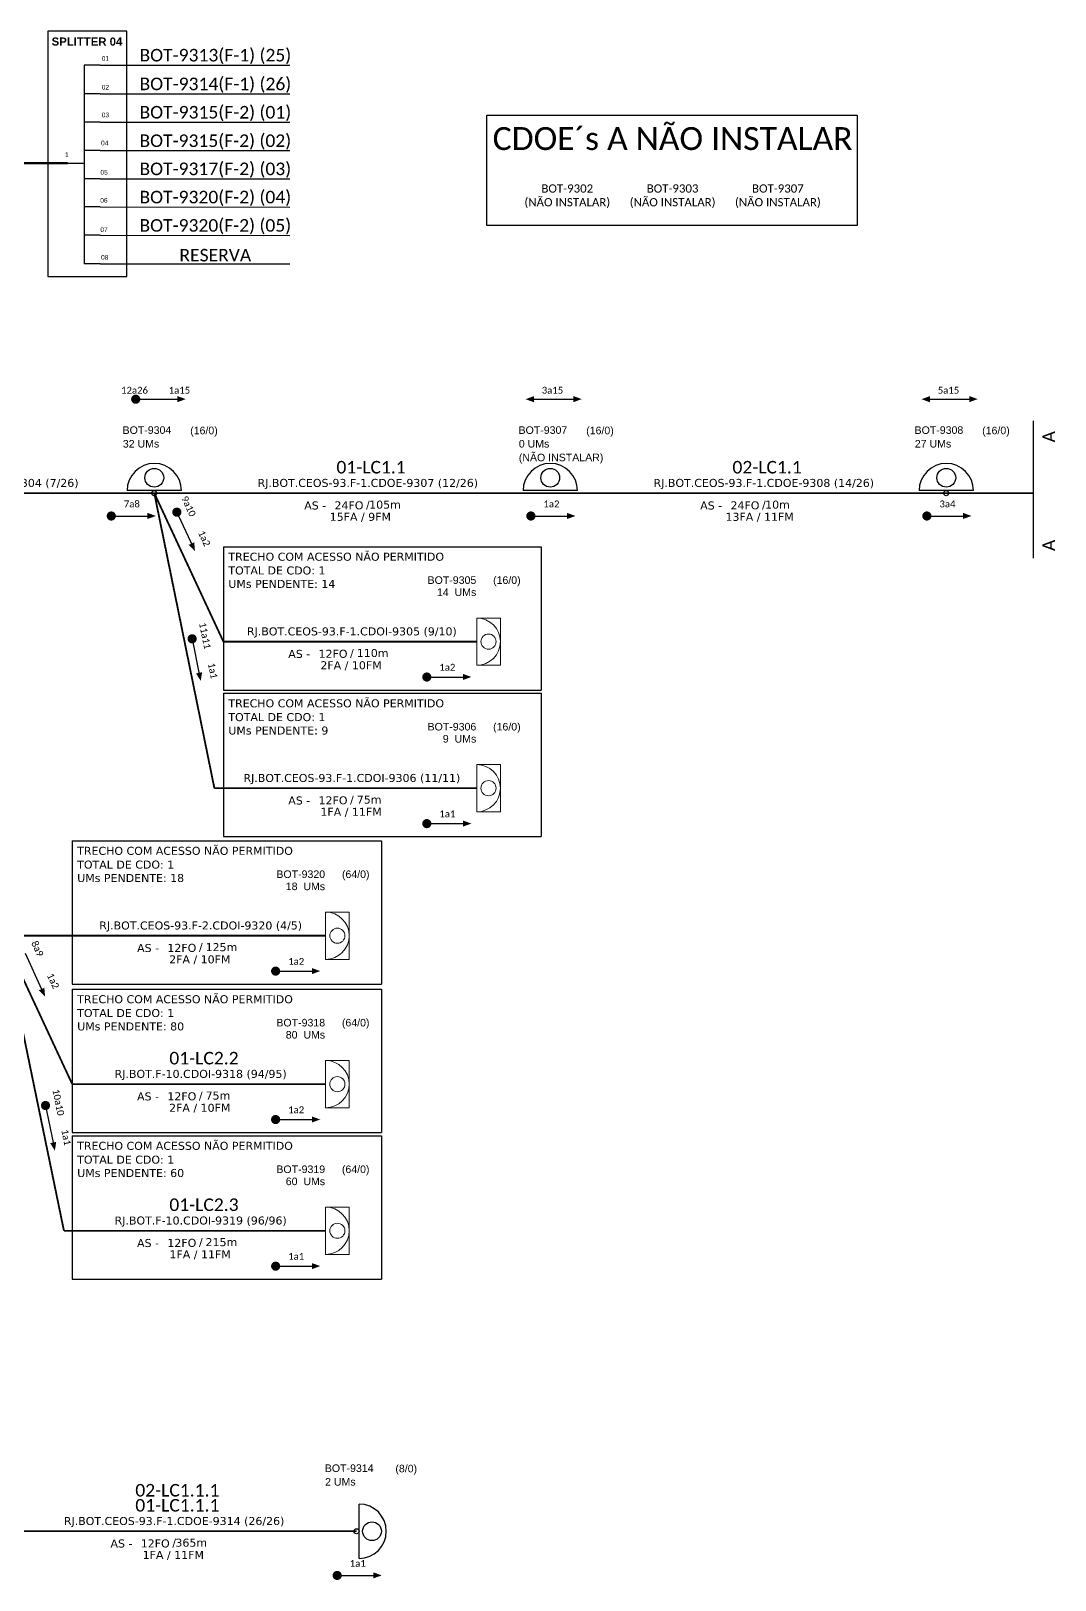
# Model space of a CAD drawing. Header units: millimetres. Extents: x 7019 to 7626, y -372 to 152.
# Drawn here: x 7401.9 to 7625.6, y -339.7 to -1.1 of the extents above; entities that cross this region are included whole.
import ezdxf
from ezdxf.enums import TextEntityAlignment as Align

# ---------------------------------------------------------------- set-up
doc = ezdxf.new("R2010")
doc.units = ezdxf.units.MM
for name, color, linetype, lineweight in [("20.0-LEGENDA DOS CDO'S", 1, 'Continuous', 0), ('20.1-CDO_INTERIOR', 1, 'Continuous', 0), ('20.2-CDO_POSTE', 1, 'Continuous', 5), ('40.1-ETIQUETAS', 1, 'Continuous', 20)]:
    doc.layers.add(name, color=color, linetype=linetype, lineweight=lineweight)
for name, color, linetype in [('CABO OPTICO EXISTENTE', 5, 'Continuous'), ('CAP a instalar', 1, 'Continuous'), ('CD de instalação futura', 8, 'Continuous'), ('label_cabos', 7, 'Continuous'), ('PROJETO_FTTH', 1, 'Continuous'), ('SETA', 7, 'Continuous')]:
    doc.layers.add(name, color=color, linetype=linetype)
doc.styles.add('ARIAL', font='arial.ttf')
doc.styles.add('siredit', font='verdana.ttf')
doc.linetypes.add('FENCELINE1', pattern='A,0.25,-0.1,[133,ltypeshp.shx,S=0.1,R=0,X=-0.1,Y=0],-0.1,1', length=1.45)

# ---------------------------------------------------------------- blocks, each defined once
blk = doc.blocks.new('ETIQUETA_RS5F')
at = {"layer": '40.1-ETIQUETAS', "color": 0, "style": 'siredit'}
blk.add_text('/', height=1.5, dxfattribs=at).set_placement((1.55, -1.95), align=Align.MIDDLE_RIGHT)
for tag, p in [('ETIQUETA_R_PRIMARIA', (1.18, 4.1)), ('ETIQUETA_R_SECUNDARIA', (1.18, 2.1)), ('F_ATIVAS/F_MORTAS', (1.11, -4.24))]:
    blk.add_attdef(tag, text='', height=1.5, dxfattribs=at).set_placement(p, align=Align.MIDDLE_CENTER)
for tag, p in [('TIPO_CABO', (-6.62, -2.12)), ('CAP_CABO', (0.37, -2.09))]:
    blk.add_attdef(tag, text='', height=1.5, dxfattribs=at).set_placement(p, align=Align.MIDDLE_RIGHT)
blk.add_attdef('METROS', text='', height=1.5, dxfattribs=at).set_placement((2.11, -1.95), align=Align.MIDDLE_LEFT)
for tag, p in [('FUSÃO_1', (0.82, -8.39)), ('FUSÃO_2', (0.82, -10.6)), ('FUSÃO_3', (0.82, -12.93)), ('FUSÃO_4', (0.82, -15.14)), ('FUSÃO_5', (0.82, -17.16))]:
    blk.add_attdef(tag, text='', height=1.5, dxfattribs=at).set_placement(p, align=Align.CENTER)
blk = doc.blocks.new('CDOE-TEXTO PADRÃO')
at = {"layer": "20.0-LEGENDA DOS CDO'S", "color": 0, "style": 'ARIAL'}
for tag, p in [('CDO_N', (0.49, 7.39)), ('CORDOALHA', (0.5, 4.33)), ('SAP', (0.51, 1.67)), ('SPLITER_1', (0.59, -0.91)), ('SPLITER_2', (0.6, -3.55)), ('(XX-XX_F)S', (0.54, -8.29)), ('(XX-XX_L)S', (0.55, -10.83)), ('UMS', (0.55, -13.15))]:
    blk.add_attdef(tag, p, '', height=1.7, rotation=0.118, dxfattribs=at)
blk.add_attdef('FIBRAS_UTILIZADAS', text='', height=1.7, rotation=0.118, dxfattribs=at).set_placement((19.77, 7.43), align=Align.CENTER)
blk = doc.blocks.new('CDOE POSTE_')
at = {"color": 1}
blk.add_line((12.92, -5.49), (-2.38, -5.49), dxfattribs=at)
for centre, radius in [((5.27, -1.86), 2.64), ((5.27, -6.2), 0.708)]:
    blk.add_circle(centre, radius, dxfattribs=at)
blk.add_arc((5.27, -5.49), 7.65, 0, 180, dxfattribs=at)
blk = doc.blocks.new('CDOI_INT')
at = {"layer": '20.1-CDO_INTERIOR', "color": 0, "lineweight": 18}
blk.add_lwpolyline([(4.25, -4.25), (4.25, 4.25), (0, 4.25), (0, -4.25)], close=True, dxfattribs=at)
blk.add_circle((2.12, 0), 1.36, dxfattribs=at)
blk.add_arc((0, 0), 4.25, 270, 90, dxfattribs=at)
at = {"layer": "20.0-LEGENDA DOS CDO'S", "color": 0, "style": 'ARIAL'}
for tag, p in [('CDO_N', (-0.08, 10.38)), ('SPLITER_1', (21.18, 10.38)), ('SURVEY', (-0.08, 8.2)), ('SPLITER_2', (21.19, 8.68)), ('SAP', (-0.08, 6.23)), ('1:XX', (5.94, -2.22)), ('UMS', (5.94, -4.24))]:
    blk.add_attdef(tag, p, '', height=1.36, dxfattribs=at)
blk.add_attdef('FIBRAS_UTILIZADAS', text='', height=1.36, dxfattribs=at).set_placement((15.34, 10.38), align=Align.CENTER)

msp = doc.modelspace()

# ---------------------------------------------------------------- linework, layer by layer
at = {"color": 7, "linetype": 'Continuous'}
for p, q in [((7413.51, -8.59), (7413.51, -52.02)), ((7417.03, -8.59), (7413.51, -8.59)), ((7417.03, -14.87), (7413.51, -14.87)), ((7417.03, -21.06), (7413.51, -21.06)), ((7409.86, -30.02), (7413.5, -30.02)), ((7417.03, -27.29), (7413.51, -27.29)), ((7417.03, -33.45), (7413.51, -33.45)), ((7417.03, -39.61), (7413.51, -39.61)), ((7417.03, -45.8), (7413.51, -45.8)), ((7417.03, -52.02), (7413.51, -52.02))]:
    msp.add_line(p, q, dxfattribs=at)
at = {"color": 10, "linetype": 'Continuous'}
for p, q in [((7417.03, -8.59), (7458.4, -8.6)), ((7417.03, -14.87), (7458.4, -14.89)), ((7417.03, -21.06), (7458.4, -21.08)), ((7417.03, -27.29), (7458.4, -27.3)), ((7417.03, -33.44), (7458.4, -33.45)), ((7417.03, -39.61), (7458.4, -39.63)), ((7417.03, -45.8), (7458.4, -45.82)), ((7417.03, -52.02), (7458.4, -52.03))]:
    msp.add_line(p, q, dxfattribs=at)
at = {"color": 1, "linetype": 'Continuous', "lineweight": 60}
msp.add_line((7409.86, -30.02), (7375.08, -30.13), dxfattribs=at)
at = {"color": 8}
msp.add_line((7521.28, -101.62), (7509.38, -101.62), dxfattribs=at)
at = {"color": 7}
msp.add_lwpolyline([(7405.54, -54.8), (7422.82, -54.8), (7422.82, -1.15), (7405.54, -1.15)], close=True, dxfattribs=at)
at = {"const_width": 1}
for points in [[(7424.26, -81.63, 1), (7425.26, -81.63, 1)], [(7418.93, -107.16, 1), (7419.93, -107.16, 1)], [(7433.53, -105.86, 1), (7433.95, -106.77, 1)], [(7510.6, -107.16, 1), (7511.6, -107.16, 1)], [(7597.11, -107.16, 1), (7598.11, -107.16, 1)], [(7436.99, -133.51, 1), (7437.19, -134.49, 1)], [(7487.86, -142.36, 1), (7488.86, -142.36, 1)], [(7487.86, -174.4, 1), (7488.86, -174.4, 1)], [(7454.83, -206.64, 1), (7455.83, -206.64, 1)], [(7404.96, -235.52, 1), (7405.16, -236.5, 1)], [(7454.83, -239.08, 1), (7455.83, -239.08, 1)], [(7454.83, -271.13, 1), (7455.83, -271.13, 1)], [(7468.27, -338.73, 1), (7469.27, -338.73, 1)]]:
    msp.add_lwpolyline(points, format="xyb", close=True, dxfattribs=at)
at = {"color": 7}
msp.add_lwpolyline([(7620.82, -86.34), (7620.82, -116.39)], dxfattribs=at)
at = {"color": 3}
for points in [[(7443.92, -113.87), (7513.34, -113.87), (7513.34, -145.2)], [(7443.92, -113.87), (7443.92, -145.2)], [(7443.92, -145.2), (7513.34, -145.2)], [(7443.92, -145.91), (7513.34, -145.91), (7513.34, -177.25)], [(7443.92, -145.91), (7443.92, -177.25)], [(7410.89, -178.15), (7410.89, -209.49)], [(7410.89, -178.15), (7478.49, -178.15), (7478.49, -209.49)], [(7443.92, -177.25), (7513.34, -177.25)], [(7410.89, -209.49), (7478.49, -209.49)], [(7410.89, -210.59), (7410.89, -241.93)], [(7410.89, -210.59), (7478.49, -210.59), (7478.49, -241.93)], [(7410.89, -241.93), (7478.49, -241.93)], [(7410.89, -242.64), (7410.89, -273.97)], [(7410.89, -242.64), (7478.49, -242.64), (7478.49, -273.97)], [(7410.89, -273.97), (7478.49, -273.97)]]:
    msp.add_lwpolyline(points, dxfattribs=at)
at = {"color": 8}
msp.add_arc((7515.33, -101.62), 5.95, 0, 180, dxfattribs=at)
at = {"layer": 'CAP a instalar', "linetype": 'FENCELINE1', "ltscale": 6, "const_width": 0.4}
for points in [[(7342.3, -102.17), (7428.82, -102.17)], [(7428.82, -102.17), (7515.33, -102.17)], [(7515.33, -102.17), (7601.85, -102.17)], [(7601.85, -102.17), (7620.82, -102.17)], [(7395.79, -198.9), (7410.89, -231.34)], [(7386.49, -329.07), (7473.01, -329.07)]]:
    msp.add_lwpolyline(points, dxfattribs=at)
at = {"layer": 'CAP a instalar', "color": 8, "linetype": 'FENCELINE1', "ltscale": 6, "const_width": 0.4}
for points in [[(7428.82, -102.17), (7443.92, -134.62)], [(7441.95, -166.66), (7428.82, -102.17)], [(7443.92, -134.62), (7499.26, -134.62)], [(7441.95, -166.66), (7499.26, -166.66)], [(7395.79, -198.9), (7466.23, -198.9)]]:
    msp.add_lwpolyline(points, dxfattribs=at)
at = {"layer": 'CAP a instalar', "color": 1, "linetype": 'FENCELINE1', "ltscale": 6, "const_width": 0.4}
for points in [[(7395.79, -198.9), (7409.08, -263.39)], [(7410.89, -231.34), (7466.23, -231.34)], [(7409.08, -263.39), (7466.23, -263.39)]]:
    msp.add_lwpolyline(points, dxfattribs=at)
at = {"layer": 'CD de instalação futura', "color": 8}
msp.add_circle((7515.33, -98.8), 2.05, dxfattribs=at)
at = {"layer": 'PROJETO_FTTH', "ltscale": 2}
msp.add_lwpolyline([(7501.44, -19.51), (7582.35, -19.51), (7582.35, -43.65), (7501.44, -43.65)], close=True, dxfattribs=at)
at = {"layer": 'SETA'}
for points in [[(7425.26, -81.63), (7433.85, -81.63)], [(7511.77, -81.63), (7520.37, -81.63)], [(7598.29, -81.63), (7606.88, -81.63)], [(7419.43, -107.16), (7428.02, -107.16)], [(7433.61, -106.02), (7437.22, -113.82)], [(7511.1, -107.16), (7519.69, -107.16)], [(7597.61, -107.16), (7606.21, -107.16)], [(7437.02, -133.68), (7438.73, -142.11)], [(7488.36, -142.36), (7496.95, -142.36)], [(7488.36, -174.4), (7496.95, -174.4)], [(7400.58, -202.75), (7404.19, -210.55)], [(7455.33, -206.64), (7463.93, -206.64)], [(7404.99, -235.69), (7406.73, -244.11)], [(7455.33, -239.08), (7463.93, -239.08)], [(7455.33, -271.13), (7463.93, -271.13)], [(7468.77, -338.73), (7477.37, -338.73)]]:
    msp.add_lwpolyline(points, dxfattribs=at)
for points in [[(7433.85, -80.94), (7435.69, -81.61), (7433.85, -82.28)], [(7511.77, -82.3), (7509.94, -81.63), (7511.77, -80.96)], [(7520.37, -80.94), (7522.2, -81.61), (7520.37, -82.28)], [(7598.29, -82.3), (7596.45, -81.63), (7598.29, -80.96)], [(7606.88, -80.94), (7608.72, -81.61), (7606.88, -82.28)], [(7427.33, -106.48), (7429.17, -107.15), (7427.33, -107.81)], [(7519, -106.48), (7520.84, -107.15), (7519, -107.81)], [(7605.52, -106.48), (7607.35, -107.15), (7605.52, -107.81)], [(7437.55, -112.91), (7437.71, -114.86), (7436.34, -113.47)], [(7439.26, -141.3), (7438.97, -143.22), (7437.95, -141.56)], [(7496.26, -141.68), (7498.1, -142.34), (7496.26, -143.01)], [(7496.26, -173.72), (7498.1, -174.39), (7496.26, -175.05)], [(7463.24, -205.96), (7465.07, -206.63), (7463.24, -207.3)], [(7404.8, -210.27), (7404.96, -212.21), (7403.59, -210.83)], [(7463.24, -238.4), (7465.07, -239.07), (7463.24, -239.74)], [(7407.38, -243.98), (7407.1, -245.9), (7406.08, -244.24)], [(7463.24, -270.45), (7465.07, -271.11), (7463.24, -271.78)], [(7476.68, -338.05), (7478.51, -338.72), (7476.68, -339.38)]]:
    msp.add_solid(points, dxfattribs=at)

# ---------------------------------------------------------------- block references
at = {"layer": '20.2-CDO_POSTE'}
ref = msp.add_blockref('CDOE-TEXTO PADRÃO', (7428.98, -100.29), dxfattribs=dict(at, xscale=0.972000002861023, yscale=0.972000002861023, zscale=0.972000002861023))
ref.add_attrib('CDO_N', 'BOT-9304', (7421.89, -89.22), dxfattribs={"layer": "20.0-LEGENDA DOS CDO'S", "color": 0, "height": 1.652, "rotation": 0.118, "style": 'ARIAL'})
ref.add_attrib('CORDOALHA', '32 UMs', (7421.95, -92.2), dxfattribs={"layer": "20.0-LEGENDA DOS CDO'S", "color": 0, "height": 1.652, "rotation": 0.118, "style": 'ARIAL'})
ref.add_attrib('FIBRAS_UTILIZADAS', '       (16/0)', dxfattribs={"layer": "20.0-LEGENDA DOS CDO'S", "color": 0, "height": 1.6523, "rotation": 0.118, "style": 'ARIAL'}).set_placement((7437.43, -89.3), align=Align.CENTER)
at = {"layer": '20.2-CDO_POSTE', "color": 8}
ref = msp.add_blockref('CDOE-TEXTO PADRÃO', (7515.49, -100.29), dxfattribs=dict(at, xscale=0.972000002861023, yscale=0.972000002861023, zscale=0.972000002861023))
ref.add_attrib('CDO_N', 'BOT-9307', (7508.4, -89.22), dxfattribs={"layer": "20.0-LEGENDA DOS CDO'S", "color": 0, "height": 1.652, "rotation": 0.118, "style": 'ARIAL'})
ref.add_attrib('CORDOALHA', '0 UMs', (7508.46, -92.2), dxfattribs={"layer": "20.0-LEGENDA DOS CDO'S", "color": 0, "height": 1.652, "rotation": 0.118, "style": 'ARIAL'})
ref.add_attrib('SAP', '(NÃO INSTALAR)', (7508.46, -95.21), dxfattribs={"layer": "20.0-LEGENDA DOS CDO'S", "color": 0, "height": 1.6523, "rotation": 0.118, "style": 'ARIAL'})
ref.add_attrib('FIBRAS_UTILIZADAS', '       (16/0)', dxfattribs={"layer": "20.0-LEGENDA DOS CDO'S", "color": 0, "height": 1.6523, "rotation": 0.118, "style": 'ARIAL'}).set_placement((7523.95, -89.3), align=Align.CENTER)
at = {"layer": '20.2-CDO_POSTE'}
ref = msp.add_blockref('CDOE-TEXTO PADRÃO', (7602.01, -100.29), dxfattribs=dict(at, xscale=0.972000002861023, yscale=0.972000002861023, zscale=0.972000002861023))
ref.add_attrib('CDO_N', 'BOT-9308', (7594.92, -89.22), dxfattribs={"layer": "20.0-LEGENDA DOS CDO'S", "color": 0, "height": 1.652, "rotation": 0.118, "style": 'ARIAL'})
ref.add_attrib('CORDOALHA', '27 UMs', (7594.98, -92.2), dxfattribs={"layer": "20.0-LEGENDA DOS CDO'S", "color": 0, "height": 1.652, "rotation": 0.118, "style": 'ARIAL'})
ref.add_attrib('FIBRAS_UTILIZADAS', '       (16/0)', dxfattribs={"layer": "20.0-LEGENDA DOS CDO'S", "color": 0, "height": 1.6523, "rotation": 0.118, "style": 'ARIAL'}).set_placement((7610.46, -89.3), align=Align.CENTER)
ref = msp.add_blockref('CDOE-TEXTO PADRÃO', (7473.17, -327.19), dxfattribs=dict(at, xscale=0.972000002861023, yscale=0.972000002861023, zscale=0.972000002861023))
ref.add_attrib('CDO_N', 'BOT-9314', (7466.08, -316.12), dxfattribs={"layer": "20.0-LEGENDA DOS CDO'S", "color": 0, "height": 1.652, "rotation": 0.118, "style": 'ARIAL'})
ref.add_attrib('CORDOALHA', '2 UMs', (7466.14, -319.1), dxfattribs={"layer": "20.0-LEGENDA DOS CDO'S", "color": 0, "height": 1.652, "rotation": 0.118, "style": 'ARIAL'})
ref.add_attrib('FIBRAS_UTILIZADAS', '       (8/0)', dxfattribs={"layer": "20.0-LEGENDA DOS CDO'S", "color": 0, "height": 1.6523, "rotation": 0.118, "style": 'ARIAL'}).set_placement((7481.62, -316.2), align=Align.CENTER)
at = {"layer": 'CAP a instalar', "linetype": 'FENCELINE1', "ltscale": 7}
ref = msp.add_blockref('ETIQUETA_RS5F', (7387.57, -102.39), dxfattribs=dict(at, xscale=1.166399984999771, yscale=1.166399984999771, zscale=1.166399984999771))
ref.add_attrib('ETIQUETA_R_SECUNDARIA', 'RJ.BOT.CEOS-93.F-1.CDOE-9304 (7/26)', dxfattribs={"layer": '40.1-ETIQUETAS', "color": 0, "height": 1.7496, "style": 'siredit'}).set_placement((7388.95, -99.93), align=Align.MIDDLE_CENTER)
ref.add_attrib('TIPO_CABO', 'AS -', dxfattribs={"layer": '40.1-ETIQUETAS', "color": 0, "height": 1.75, "style": 'siredit'}).set_placement((7379.85, -104.86), align=Align.MIDDLE_RIGHT)
ref.add_attrib('CAP_CABO', '36FO', dxfattribs={"layer": '40.1-ETIQUETAS', "color": 0, "height": 1.75, "style": 'siredit'}).set_placement((7387.99, -104.83), align=Align.MIDDLE_RIGHT)
ref.add_attrib('METROS', '65m', dxfattribs={"layer": '40.1-ETIQUETAS', "color": 0, "height": 1.75, "style": 'siredit'}).set_placement((7389.24, -104.67), align=Align.MIDDLE_LEFT)
ref.add_attrib('F_ATIVAS/F_MORTAS', '20FA / 16FM', dxfattribs={"layer": '40.1-ETIQUETAS', "color": 0, "height": 1.7496, "style": 'siredit'}).set_placement((7388.04, -107.34), align=Align.MIDDLE_CENTER)
ref = msp.add_blockref('ETIQUETA_RS5F', (7474.08, -102.39), dxfattribs=dict(at, xscale=1.166399984999771, yscale=1.166399984999771, zscale=1.166399984999771))
ref.add_attrib('ETIQUETA_R_SECUNDARIA', 'RJ.BOT.CEOS-93.F-1.CDOE-9307 (12/26)', dxfattribs={"layer": '40.1-ETIQUETAS', "color": 0, "height": 1.7496, "style": 'siredit'}).set_placement((7475.46, -99.93), align=Align.MIDDLE_CENTER)
ref.add_attrib('TIPO_CABO', 'AS -', dxfattribs={"layer": '40.1-ETIQUETAS', "color": 0, "height": 1.75, "style": 'siredit'}).set_placement((7466.37, -104.86), align=Align.MIDDLE_RIGHT)
ref.add_attrib('CAP_CABO', '24FO', dxfattribs={"layer": '40.1-ETIQUETAS', "color": 0, "height": 1.75, "style": 'siredit'}).set_placement((7474.51, -104.83), align=Align.MIDDLE_RIGHT)
ref.add_attrib('METROS', '105m', dxfattribs={"layer": '40.1-ETIQUETAS', "color": 0, "height": 1.75, "style": 'siredit'}).set_placement((7475.76, -104.67), align=Align.MIDDLE_LEFT)
ref.add_attrib('F_ATIVAS/F_MORTAS', '15FA / 9FM', dxfattribs={"layer": '40.1-ETIQUETAS', "color": 0, "height": 1.75, "style": 'siredit'}).set_placement((7473.83, -107.34), align=Align.MIDDLE_CENTER)
ref = msp.add_blockref('ETIQUETA_RS5F', (7560.6, -102.39), dxfattribs=dict(at, xscale=1.166399984999771, yscale=1.166399984999771, zscale=1.166399984999771))
ref.add_attrib('ETIQUETA_R_SECUNDARIA', 'RJ.BOT.CEOS-93.F-1.CDOE-9308 (14/26)', dxfattribs={"layer": '40.1-ETIQUETAS', "color": 0, "height": 1.7496, "style": 'siredit'}).set_placement((7561.98, -99.93), align=Align.MIDDLE_CENTER)
ref.add_attrib('TIPO_CABO', 'AS -', dxfattribs={"layer": '40.1-ETIQUETAS', "color": 0, "height": 1.75, "style": 'siredit'}).set_placement((7552.88, -104.86), align=Align.MIDDLE_RIGHT)
ref.add_attrib('CAP_CABO', '24FO', dxfattribs={"layer": '40.1-ETIQUETAS', "color": 0, "height": 1.75, "style": 'siredit'}).set_placement((7561.03, -104.83), align=Align.MIDDLE_RIGHT)
ref.add_attrib('METROS', '10m', dxfattribs={"layer": '40.1-ETIQUETAS', "color": 0, "height": 1.75, "style": 'siredit'}).set_placement((7562.27, -104.67), align=Align.MIDDLE_LEFT)
ref.add_attrib('F_ATIVAS/F_MORTAS', '13FA / 11FM', dxfattribs={"layer": '40.1-ETIQUETAS', "color": 0, "height": 1.7496, "style": 'siredit'}).set_placement((7561.07, -107.34), align=Align.MIDDLE_CENTER)
at = {"layer": 'CAP a instalar', "color": 8, "linetype": 'FENCELINE1', "ltscale": 7}
ref = msp.add_blockref('ETIQUETA_RS5F', (7470.6, -134.83), dxfattribs=dict(at, xscale=1.166399984998861, yscale=1.166399984998861, zscale=1.166399984998861))
ref.add_attrib('ETIQUETA_R_SECUNDARIA', 'RJ.BOT.CEOS-93.F-1.CDOI-9305 (9/10)', dxfattribs={"layer": 'CABO OPTICO EXISTENTE', "color": 0, "height": 1.7496, "style": 'siredit'}).set_placement((7471.98, -132.38), align=Align.MIDDLE_CENTER)
ref.add_attrib('TIPO_CABO', 'AS -', dxfattribs={"layer": '40.1-ETIQUETAS', "color": 0, "height": 1.75, "style": 'siredit'}).set_placement((7462.88, -137.3), align=Align.MIDDLE_RIGHT)
ref.add_attrib('CAP_CABO', '12FO', dxfattribs={"layer": '40.1-ETIQUETAS', "color": 0, "height": 1.75, "style": 'siredit'}).set_placement((7471.03, -137.27), align=Align.MIDDLE_RIGHT)
ref.add_attrib('METROS', '110m', dxfattribs={"layer": '40.1-ETIQUETAS', "color": 0, "height": 1.75, "style": 'siredit'}).set_placement((7473.06, -137.11), align=Align.MIDDLE_LEFT)
ref.add_attrib('F_ATIVAS/F_MORTAS', '2FA / 10FM', dxfattribs={"layer": '40.1-ETIQUETAS', "color": 0, "height": 1.75, "style": 'siredit'}).set_placement((7471.8, -139.78), align=Align.MIDDLE_CENTER)
ref = msp.add_blockref('ETIQUETA_RS5F', (7470.6, -166.87), dxfattribs=dict(at, xscale=1.166399984998861, yscale=1.166399984998861, zscale=1.166399984998861))
ref.add_attrib('ETIQUETA_R_SECUNDARIA', 'RJ.BOT.CEOS-93.F-1.CDOI-9306 (11/11)', dxfattribs={"layer": 'CABO OPTICO EXISTENTE', "color": 0, "height": 1.7496, "style": 'siredit'}).set_placement((7471.98, -164.42), align=Align.MIDDLE_CENTER)
ref.add_attrib('TIPO_CABO', 'AS -', dxfattribs={"layer": '40.1-ETIQUETAS', "color": 0, "height": 1.75, "style": 'siredit'}).set_placement((7462.88, -169.34), align=Align.MIDDLE_RIGHT)
ref.add_attrib('CAP_CABO', '12FO', dxfattribs={"layer": '40.1-ETIQUETAS', "color": 0, "height": 1.75, "style": 'siredit'}).set_placement((7471.03, -169.31), align=Align.MIDDLE_RIGHT)
ref.add_attrib('METROS', '75m', dxfattribs={"layer": '40.1-ETIQUETAS', "color": 0, "height": 1.75, "style": 'siredit'}).set_placement((7473.06, -169.15), align=Align.MIDDLE_LEFT)
ref.add_attrib('F_ATIVAS/F_MORTAS', '1FA / 11FM', dxfattribs={"layer": '40.1-ETIQUETAS', "color": 0, "height": 1.75, "style": 'siredit'}).set_placement((7471.81, -171.82), align=Align.MIDDLE_CENTER)
ref = msp.add_blockref('ETIQUETA_RS5F', (7437.57, -199.12), dxfattribs=dict(at, xscale=1.166399984998861, yscale=1.166399984998861, zscale=1.166399984998861))
ref.add_attrib('ETIQUETA_R_SECUNDARIA', 'RJ.BOT.CEOS-93.F-2.CDOI-9320 (4/5)', dxfattribs={"layer": 'CABO OPTICO EXISTENTE', "color": 0, "height": 1.7496, "style": 'siredit'}).set_placement((7438.95, -196.66), align=Align.MIDDLE_CENTER)
ref.add_attrib('TIPO_CABO', 'AS -', dxfattribs={"layer": '40.1-ETIQUETAS', "color": 0, "height": 1.75, "style": 'siredit'}).set_placement((7429.86, -201.58), align=Align.MIDDLE_RIGHT)
ref.add_attrib('CAP_CABO', '12FO', dxfattribs={"layer": '40.1-ETIQUETAS', "color": 0, "height": 1.75, "style": 'siredit'}).set_placement((7438, -201.56), align=Align.MIDDLE_RIGHT)
ref.add_attrib('METROS', '125m', dxfattribs={"layer": '40.1-ETIQUETAS', "color": 0, "height": 1.75, "style": 'siredit'}).set_placement((7440.04, -201.4), align=Align.MIDDLE_LEFT)
ref.add_attrib('F_ATIVAS/F_MORTAS', '2FA / 10FM', dxfattribs={"layer": '40.1-ETIQUETAS', "color": 0, "height": 1.75, "style": 'siredit'}).set_placement((7438.76, -204.07), align=Align.MIDDLE_CENTER)
at = {"layer": 'CAP a instalar', "color": 1, "linetype": 'FENCELINE1', "ltscale": 7}
ref = msp.add_blockref('ETIQUETA_RS5F', (7437.57, -231.56), dxfattribs=dict(at, xscale=1.166399984998861, yscale=1.166399984998861, zscale=1.166399984998861))
ref.add_attrib('ETIQUETA_R_SECUNDARIA', 'RJ.BOT.F-10.CDOI-9318 (94/95)', dxfattribs={"layer": 'CABO OPTICO EXISTENTE', "color": 0, "height": 1.7496, "style": 'siredit'}).set_placement((7438.95, -229.1), align=Align.MIDDLE_CENTER)
ref.add_attrib('TIPO_CABO', 'AS -', dxfattribs={"layer": '40.1-ETIQUETAS', "color": 0, "height": 1.75, "style": 'siredit'}).set_placement((7429.85, -234.02), align=Align.MIDDLE_RIGHT)
ref.add_attrib('CAP_CABO', '12FO', dxfattribs={"layer": '40.1-ETIQUETAS', "color": 0, "height": 1.75, "style": 'siredit'}).set_placement((7438, -234), align=Align.MIDDLE_RIGHT)
ref.add_attrib('METROS', '75m', dxfattribs={"layer": '40.1-ETIQUETAS', "color": 0, "height": 1.75, "style": 'siredit'}).set_placement((7440.03, -233.84), align=Align.MIDDLE_LEFT)
ref.add_attrib('F_ATIVAS/F_MORTAS', '2FA / 10FM', dxfattribs={"layer": '40.1-ETIQUETAS', "color": 0, "height": 1.75, "style": 'siredit'}).set_placement((7438.75, -236.51), align=Align.MIDDLE_CENTER)
ref = msp.add_blockref('ETIQUETA_RS5F', (7437.57, -263.6), dxfattribs=dict(at, xscale=1.166399984998861, yscale=1.166399984998861, zscale=1.166399984998861))
ref.add_attrib('ETIQUETA_R_SECUNDARIA', 'RJ.BOT.F-10.CDOI-9319 (96/96)', dxfattribs={"layer": 'CABO OPTICO EXISTENTE', "color": 0, "height": 1.7496, "style": 'siredit'}).set_placement((7438.95, -261.15), align=Align.MIDDLE_CENTER)
ref.add_attrib('TIPO_CABO', 'AS -', dxfattribs={"layer": '40.1-ETIQUETAS', "color": 0, "height": 1.75, "style": 'siredit'}).set_placement((7429.85, -266.07), align=Align.MIDDLE_RIGHT)
ref.add_attrib('CAP_CABO', '12FO', dxfattribs={"layer": '40.1-ETIQUETAS', "color": 0, "height": 1.75, "style": 'siredit'}).set_placement((7438, -266.04), align=Align.MIDDLE_RIGHT)
ref.add_attrib('METROS', '215m', dxfattribs={"layer": '40.1-ETIQUETAS', "color": 0, "height": 1.75, "style": 'siredit'}).set_placement((7440.03, -265.88), align=Align.MIDDLE_LEFT)
ref.add_attrib('F_ATIVAS/F_MORTAS', '1FA / 11FM', dxfattribs={"layer": '40.1-ETIQUETAS', "color": 0, "height": 1.75, "style": 'siredit'}).set_placement((7438.83, -268.55), align=Align.MIDDLE_CENTER)
at = {"layer": 'CAP a instalar', "linetype": 'FENCELINE1', "ltscale": 7}
ref = msp.add_blockref('ETIQUETA_RS5F', (7431.76, -329.29), dxfattribs=dict(at, xscale=1.166399984999771, yscale=1.166399984999771, zscale=1.166399984999771))
ref.add_attrib('ETIQUETA_R_SECUNDARIA', 'RJ.BOT.CEOS-93.F-1.CDOE-9314 (26/26)', dxfattribs={"layer": '40.1-ETIQUETAS', "color": 0, "height": 1.7496, "style": 'siredit'}).set_placement((7433.14, -326.83), align=Align.MIDDLE_CENTER)
ref.add_attrib('TIPO_CABO', 'AS -', dxfattribs={"layer": '40.1-ETIQUETAS', "color": 0, "height": 1.75, "style": 'siredit'}).set_placement((7424.04, -331.75), align=Align.MIDDLE_RIGHT)
ref.add_attrib('CAP_CABO', '12FO', dxfattribs={"layer": '40.1-ETIQUETAS', "color": 0, "height": 1.75, "style": 'siredit'}).set_placement((7432.18, -331.73), align=Align.MIDDLE_RIGHT)
ref.add_attrib('METROS', '365m', dxfattribs={"layer": '40.1-ETIQUETAS', "color": 0, "height": 1.75, "style": 'siredit'}).set_placement((7433.43, -331.57), align=Align.MIDDLE_LEFT)
ref.add_attrib('F_ATIVAS/F_MORTAS', '1FA / 11FM', dxfattribs={"layer": '40.1-ETIQUETAS', "color": 0, "height": 1.75, "style": 'siredit'}).set_placement((7432.97, -334.24), align=Align.MIDDLE_CENTER)
at = {"layer": 'CD de instalação futura', "color": 8, "ltscale": 11}
ref = msp.add_blockref('CDOI_INT', (7499.27, -134.62), dxfattribs=dict(at, xscale=1.21541625498503, yscale=1.21541625498503, zscale=1.21541625498503))
ref.add_attrib('CDO_N', 'BOT-9305', dxfattribs={"layer": "20.0-LEGENDA DOS CDO'S", "color": 0, "height": 1.653, "style": 'ARIAL'}).set_placement((7499.17, -122), align=Align.RIGHT)
ref.add_attrib('FIBRAS_UTILIZADAS', '    (16/0)', dxfattribs={"layer": "20.0-LEGENDA DOS CDO'S", "color": 0, "height": 1.65, "style": 'ARIAL'}).set_placement((7504.57, -122), align=Align.CENTER)
ref.add_attrib('SURVEY', '14  UMs', dxfattribs={"layer": "20.0-LEGENDA DOS CDO'S", "color": 0, "height": 1.653, "style": 'ARIAL'}).set_placement((7499.17, -124.65), align=Align.RIGHT)
ref = msp.add_blockref('CDOI_INT', (7499.27, -166.66), dxfattribs=dict(at, xscale=1.21541625498503, yscale=1.21541625498503, zscale=1.21541625498503))
ref.add_attrib('CDO_N', 'BOT-9306', dxfattribs={"layer": "20.0-LEGENDA DOS CDO'S", "color": 0, "height": 1.653, "style": 'ARIAL'}).set_placement((7499.17, -154.04), align=Align.RIGHT)
ref.add_attrib('FIBRAS_UTILIZADAS', '    (16/0)', dxfattribs={"layer": "20.0-LEGENDA DOS CDO'S", "color": 0, "height": 1.65, "style": 'ARIAL'}).set_placement((7504.57, -154.04), align=Align.CENTER)
ref.add_attrib('SURVEY', '9  UMs', dxfattribs={"layer": "20.0-LEGENDA DOS CDO'S", "color": 0, "height": 1.653, "style": 'ARIAL'}).set_placement((7499.17, -156.69), align=Align.RIGHT)
ref = msp.add_blockref('CDOI_INT', (7466.24, -198.9), dxfattribs=dict(at, xscale=1.21541625498503, yscale=1.21541625498503, zscale=1.21541625498503))
ref.add_attrib('CDO_N', 'BOT-9320', dxfattribs={"layer": "20.0-LEGENDA DOS CDO'S", "color": 0, "height": 1.653, "style": 'ARIAL'}).set_placement((7466.14, -186.28), align=Align.RIGHT)
ref.add_attrib('FIBRAS_UTILIZADAS', '    (64/0)', dxfattribs={"layer": "20.0-LEGENDA DOS CDO'S", "color": 0, "height": 1.65, "style": 'ARIAL'}).set_placement((7471.55, -186.28), align=Align.CENTER)
ref.add_attrib('SURVEY', '18  UMs', dxfattribs={"layer": "20.0-LEGENDA DOS CDO'S", "color": 0, "height": 1.653, "style": 'ARIAL'}).set_placement((7466.14, -188.94), align=Align.RIGHT)
at = {"layer": 'CD de instalação futura', "color": 1, "ltscale": 11}
ref = msp.add_blockref('CDOI_INT', (7466.24, -231.34), dxfattribs=dict(at, xscale=1.21541625498503, yscale=1.21541625498503, zscale=1.21541625498503))
ref.add_attrib('CDO_N', 'BOT-9318', dxfattribs={"layer": "20.0-LEGENDA DOS CDO'S", "color": 0, "height": 1.653, "style": 'ARIAL'}).set_placement((7466.14, -218.73), align=Align.RIGHT)
ref.add_attrib('FIBRAS_UTILIZADAS', '    (64/0)', dxfattribs={"layer": "20.0-LEGENDA DOS CDO'S", "color": 0, "height": 1.65, "style": 'ARIAL'}).set_placement((7471.54, -218.73), align=Align.CENTER)
ref.add_attrib('SURVEY', '80  UMs', dxfattribs={"layer": "20.0-LEGENDA DOS CDO'S", "color": 0, "height": 1.653, "style": 'ARIAL'}).set_placement((7466.14, -221.38), align=Align.RIGHT)
ref = msp.add_blockref('CDOI_INT', (7466.24, -263.39), dxfattribs=dict(at, xscale=1.21541625498503, yscale=1.21541625498503, zscale=1.21541625498503))
ref.add_attrib('CDO_N', 'BOT-9319', dxfattribs={"layer": "20.0-LEGENDA DOS CDO'S", "color": 0, "height": 1.653, "style": 'ARIAL'}).set_placement((7466.14, -250.77), align=Align.RIGHT)
ref.add_attrib('FIBRAS_UTILIZADAS', '    (64/0)', dxfattribs={"layer": "20.0-LEGENDA DOS CDO'S", "color": 0, "height": 1.65, "style": 'ARIAL'}).set_placement((7471.54, -250.77), align=Align.CENTER)
ref.add_attrib('SURVEY', '60  UMs', dxfattribs={"layer": "20.0-LEGENDA DOS CDO'S", "color": 0, "height": 1.653, "style": 'ARIAL'}).set_placement((7466.14, -253.42), align=Align.RIGHT)
at = {"layer": 'label_cabos', "xscale": 0.7775999903678894, "yscale": 0.7775999903678894, "zscale": 0.7775999903678894}
for p in [(7424.72, -97.35), (7597.75, -97.35)]:
    msp.add_blockref('CDOE POSTE_', p, dxfattribs=at)
at = {"layer": 'label_cabos', "xscale": 0.7775999903678894, "yscale": 0.7775999903678894, "zscale": 0.7775999903678894, "rotation": 270}
msp.add_blockref('CDOE POSTE_', (7477.83, -324.97), dxfattribs=at)

# ---------------------------------------------------------------- texts
at = {"color": 3, "style": 'siredit'}
for s, p in [('TRECHO COM ACESSO NÃO PERMITIDO', (7445, -116.93)), ('TOTAL DE CDO: 1', (7445, -119.94)), ('UMs PENDENTE: 14', (7445, -122.87)), ('TRECHO COM ACESSO NÃO PERMITIDO', (7445, -148.98)), ('TOTAL DE CDO: 1', (7445, -151.99)), ('UMs PENDENTE: 9', (7445, -154.92)), ('TRECHO COM ACESSO NÃO PERMITIDO', (7411.97, -181.22)), ('TOTAL DE CDO: 1', (7411.97, -184.23)), ('UMs PENDENTE: 18', (7411.97, -187.16)), ('TRECHO COM ACESSO NÃO PERMITIDO', (7411.97, -213.66)), ('TOTAL DE CDO: 1', (7411.97, -216.67)), ('UMs PENDENTE: 80', (7411.97, -219.6)), ('TRECHO COM ACESSO NÃO PERMITIDO', (7411.97, -245.7)), ('TOTAL DE CDO: 1', (7411.97, -248.72)), ('UMs PENDENTE: 60', (7411.97, -251.64))]:
    msp.add_text(s, height=1.7496, dxfattribs=at).set_placement(p)
at = {"attachment_point": 5}
for s, insert, char_height, width in [('\\C10;\\fArial|b1|i0|c0|p34;SPLITTER 04', (7414.11, -3.47), 1.7753, 17.28), ('\\C7;\\fArial|b0|i0;\\H0.578704x;01 ', (7418.14, -7.16), 1.7753, 3.7582), ('\\C7;\\fCalibri|b0|i0|c0|p34;BOT-9313(F-1) (25)', (7442.16, -6.73), 2.7432, 40.9104), ('\\C7;\\fArial|b0|i0|;\\H1.0273588255048;02 ', (7418.14, -13.45), 1.7753, 3.7582), ('\\C7;\\fCalibri|b0|i0|c0|p34;BOT-9314(F-1) (26)', (7442.16, -13.01), 2.7432, 40.9104), ('\\C7;\\fArial|b0|i0|;\\H1.0273588255048;03 ', (7418.14, -19.51), 1.7753, 3.456), ('\\C7;\\fCalibri|b0|i0|c0|p34;BOT-9315(F-2) (01)', (7442.16, -19.2), 2.7432, 40.9104), ('\\C7;\\fCalibri|b0|i0|c0|p34;BOT-9315(F-2) (02)', (7442.15, -25.43), 2.7432, 40.9104), ('{\\fCalibri|b0|i0|c0|p34;\\C2;CDOE´s A NÃO INSTALAR}', (7542.06, -24.69), 5, 117.4504), ('\\C7;\\fArial|b0|i0|;\\H1.0273588255048;04 ', (7417.99, -25.65), 1.7753, 3.7582), ('\\C7;\\fArial|b0|i0|;\\H1.0273588255048;1', (7409.7, -28.19), 1.7753, 1.7584), ('\\C7;\\fCalibri|b0|i0|c0|p34;BOT-9317(F-2) (03)', (7442.15, -31.58), 2.7432, 40.9104), ('\\C7;\\fArial|b0|i0|;\\H1.0273588255048;05 ', (7417.86, -32.05), 1.7753, 4.6222), ('\\C7;\\fCalibri|b0|i0|c0|p34;BOT-9320(F-2) (04)', (7442.15, -37.75), 2.7432, 40.9104), ('\\C7;\\fCalibri|b0|i0|c0|p34;BOT-9302\\P(NÃO INSTALAR)', (7519.05, -37.27), 1.8, 19.465), ('\\C7;\\fCalibri|b0|i0|c0|p34;BOT-9303\\P(NÃO INSTALAR)', (7542.06, -37.27), 1.8, 19.465), ('\\C7;\\fCalibri|b0|i0|c0|p34;BOT-9307\\P(NÃO INSTALAR)', (7565.06, -37.27), 1.8, 19.465), ('\\C7;\\fArial|b0|i0|;\\H1.0273588255048;06 ', (7417.81, -38.19), 1.7753, 3.7582), ('\\C7;\\fCalibri|b0|i0|c0|p34;BOT-9320(F-2) (05)', (7442.15, -43.94), 2.7432, 40.9104), ('\\C7;\\fArial|b0|i0|;\\H1.0273588255048;07 ', (7417.84, -44.57), 1.7753, 3.7582), ('\\C7;\\fArial|b0|i0|;\\H1.0273588255048;08 ', (7417.99, -50.64), 1.7753, 3.7582), ('\\C7;\\fCalibri|b0|i0|c0|p34;RESERVA', (7442.15, -50.16), 2.7432, 40.9104), ('\\C7;\\fCalibri|b0|i0|c0|p34;12a26', (7424.5, -79.68), 1.5, 25.3588), ('\\C7;\\fCalibri|b0|i0|c0|p34;1a15', (7434.31, -79.68), 1.5, 25.3588), ('\\C7;\\fCalibri|b0|i0|c0|p34;3a15', (7515.81, -79.68), 1.5, 25.3588), ('\\C7;\\fCalibri|b0|i0|c0|p34;5a15', (7602.33, -79.68), 1.5, 25.3588), ('\\C3;\\fCalibri|b0|i0|c0|p34;01-LC1.1', (7476.18, -96.51), 2.7432, 40.9104), ('\\C3;\\fCalibri|b0|i0|c0|p34;02-LC1.1', (7562.7, -96.51), 2.7432, 40.9104), ('\\C7;\\fCalibri|b0|i0|c0|p34;7a8', (7423.92, -104.53), 1.5, 25.3588), ('\\C7;\\fCalibri|b0|i0|c0|p34;1a2', (7515.59, -104.53), 1.5, 25.3588), ('\\C7;\\fCalibri|b0|i0|c0|p34;3a4', (7602.11, -104.53), 1.5, 25.3588), ('\\fCalibri|b0|i0|c0|p34;1a2', (7492.85, -140.23), 1.5, 25.3588), ('\\fCalibri|b0|i0|c0|p34;1a1', (7492.85, -172.27), 1.5, 25.3588), ('\\fCalibri|b0|i0|c0|p34;1a2', (7459.83, -204.52), 1.5, 25.3588), ('\\C3;\\fCalibri|b0|i0|c0|p34;01-LC2.2', (7439.67, -225.68), 2.7432, 40.9104), ('\\fCalibri|b0|i0|c0|p34;1a2', (7459.82, -236.96), 1.5, 25.3588), ('\\C3;\\fCalibri|b0|i0|c0|p34;01-LC2.3', (7439.67, -257.72), 2.7432, 40.9104), ('\\fCalibri|b0|i0|c0|p34;1a1', (7459.82, -269), 1.5, 25.3588), ('\\C3;\\fCalibri|b0|i0|c0|p34;02-LC1.1.1', (7433.86, -320.12), 2.7432, 40.9104), ('\\C3;\\fCalibri|b0|i0|c0|p34;01-LC1.1.1', (7433.86, -323.41), 2.7432, 40.9104), ('\\C7;\\fCalibri|b0|i0|c0|p34;1a1', (7473.26, -336.1), 1.5, 25.3588)]:
    msp.add_mtext(s, dxfattribs=dict(at, insert=insert, char_height=char_height, width=width))
at = {"color": 7, "insert": (7624.23, -101.71), "char_height": 2.7432, "width": 40.9104, "attachment_point": 5, "rotation": 90}
msp.add_mtext('\\fCalibri|b0|i0|c0|p34;A                      A', dxfattribs=at)
at = {"char_height": 1.5, "width": 25.3588, "attachment_point": 5}
for s, insert, rotation in [('\\C7;\\fCalibri|b0|i0|c0|p34;9a10', (7436.32, -105.02), 294.8598), ('\\C7;\\fCalibri|b0|i0|c0|p34;1a2', (7439.74, -112.07), 294.8598), ('\\C7;\\fCalibri|b0|i0|c0|p34;11a11', (7439.9, -133.33), 281.4331), ('\\C7;\\fCalibri|b0|i0|c0|p34;1a1', (7441.59, -140.99), 281.4331), ('\\C7;\\fCalibri|b0|i0|c0|p34;8a9', (7403.29, -201.74), 294.8598), ('\\C7;\\fCalibri|b0|i0|c0|p34;1a2', (7406.71, -208.8), 294.8598), ('\\C7;\\fCalibri|b0|i0|c0|p34;10a10', (7407.86, -235.33), 281.6477), ('\\C7;\\fCalibri|b0|i0|c0|p34;1a1', (7409.58, -242.98), 281.6477)]:
    msp.add_mtext(s, dxfattribs=dict(at, insert=insert, rotation=rotation))

doc.saveas('drawing.dxf')
